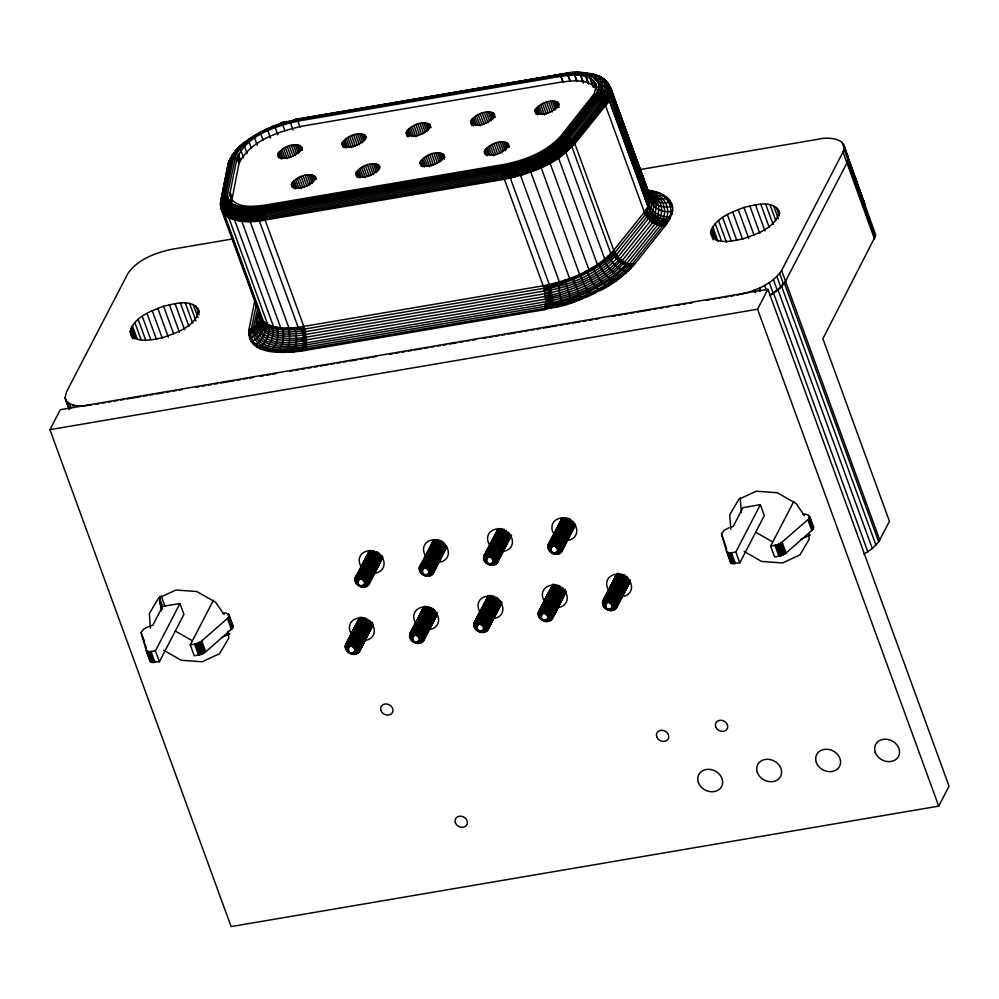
<?xml version="1.0" encoding="UTF-8"?>
<svg xmlns="http://www.w3.org/2000/svg" width="999" height="999" viewBox="0 0 999 999"><rect width="100%" height="100%" fill="white"/><g stroke="black" fill="none" stroke-linecap="round" stroke-linejoin="round"><path stroke-width="1.5" d="M295.192 120.317L286.476 122.153L279.87 124.75C278.958 122.153 286.451 120.679 287.687 122.228M561.563 75.087L566.396 74.026L581.568 73.639L587.774 74.688L592.782 76.523L597.752 82.305C610.451 78.397 614.497 94.43 607.392 102.847C605.931 97.914 600.337 94.705 595.292 95.28L594.73 97.627C612.225 74.937 576.423 70.28 561.563 75.087L298.526 119.868L562.325 74.101C580.394 68.082 626.023 76.111 604.108 102.984L573.501 141.146C559.115 161.838 532.13 167.058 510.976 177.959L509.115 169.867L509.365 164.448L503.533 166.284C525.998 161.938 548.513 152.697 564.447 135.802L595.042 97.627L597.889 92.857L596.49 97.84L565.884 136.014C550.636 154.982 525.549 162.25 502.997 168.806L263.711 209.553C250.15 211.763 225.337 214.36 222.852 195.804C222.465 215.622 250.287 212.587 263.624 210.926L502.909 170.192C527.097 165.047 551.585 155.482 568.756 137.05L599.363 98.889C605.244 92.195 607.342 79.97 597.414 75.787C585.701 77.16 574.013 70.13 561.788 74.7L298.526 119.868C273.926 125.212 245.117 135.539 233.129 159.253L225.287 196.466C229.246 212.824 251.348 208.716 263.886 208.304L509.003 166.771M591.533 76.623L596.465 79.096L596.44 80.245L598.701 82.343L598.626 90.397C603.483 89.76 608.716 92.532 610.464 97.19L648.963 204.57C652.035 212.712 661.101 217.682 669.617 216.683L671.852 214.123C676.86 198.988 658.728 190.247 646.178 190.285M256.543 346.653L260.377 346.715C267.145 341.845 270.654 332.38 267.695 324.425L228.871 217.907C222.665 214.373 219.53 207.705 220.829 200.762C217.607 223.601 249.937 223.576 265.122 220.017L504.408 179.283C529.72 173.614 558.841 164.46 574.45 142.757C558.041 161.189 534.153 171.141 510.601 176.898L510.327 178.122L550.037 286.488L552.372 296.79L552.435 307.068L544.268 309.74L304.97 350.474C287.525 352.809 247.252 357.617 248.901 329.97L255.17 298.813M228.871 217.907L229.121 211.101L233.316 205.294L250.936 208.304L264.535 206.331L503.821 165.597C525.549 161.451 548.239 152.735 563.036 135.802L596.74 92.957C601.573 92.195 606.705 94.868 608.853 99.263L648.851 208.391L645.404 214.523L614.797 252.685C600.174 267.345 581.356 277.36 561.6 283.429L559.39 282.005L520.566 175.487L518.319 174.95L515.834 162.787L503.459 166.483L264.173 207.218C251.623 208.691 226.898 211.551 226.273 193.369L227.735 192.882L236.488 152.26C242.495 143.856 252.46 136.388 261.014 132.892M250.637 138.699L242.245 145.517L240.172 148.789L239.023 148.926C236.338 156.206 227.31 157.78 227.834 167.083C227.148 170.554 228.234 158.903 232.517 159.016L235.489 152.597L241.371 145.692L249.95 138.724L251.498 138.836L256.393 135.602C261.875 129.645 275.374 126.161 287.4 121.866M265.821 130.357L266.084 129.296L279.757 124.263M220.529 203.858L228.209 163.873L220.916 199.788L221.166 208.279L224.575 214.935L228.808 216.958L229.171 218.019L243.281 220.304L264.76 218.918L262.824 220.354L261.426 212.175L262.637 206.581L256.456 208.017L254.97 214.123L255.707 220.105L259.353 220.854L264.66 218.594L503.946 177.859L510.601 176.898L504.045 178.184L510.327 178.122M518.319 174.95L514.81 176.973L514.41 175.999L503.558 176.348L264.26 217.083C250.137 217.595 229.633 221.89 221.141 207.155L220.667 202.76L222.59 198.714L229.558 161.85L232.992 154.258L236.488 152.26M597.414 75.787C610.951 78.933 615.596 96.266 605.519 105.632L573.763 145.105L570.516 140.247L567.532 138.162L563.174 136.9L563.036 135.802L570.117 137.85L574.912 143.806L613.736 250.312L613.249 253.671C616.87 260.889 624.525 266.433 632.779 266.271L632.617 264.323C616.97 283.241 593.606 292.719 571.878 302.66L564.797 280.195L561.6 283.429L544.055 288.286L304.757 329.021C292.67 329.42 279.757 331.768 268.319 326.348C265.035 326.848 259.49 316.458 260.776 317.732C263.386 326.573 256.98 334.765 249.438 338.574C263.861 353.421 286.463 352.572 305.469 349.275L301.561 350.961L303.546 343.306L303.234 335.04L301.885 328.858L298.189 327.372C285.664 328.221 268.569 329.895 260.776 317.732L221.94 211.214L220.554 204.97L220.804 201.199M260.826 316.733C261.925 325.424 254.533 330.756 248.626 335.227L251.224 337.187L253.147 340.896L251.261 341.82L256.219 344.093C263.361 339.635 268.306 329.121 263.411 321.453L224.575 214.935M268.319 326.348L271.99 325.986L272.415 327.972L276.835 327.11C279.158 335.027 277.56 344.33 271.491 350.174L265.147 350.262L265.472 348.738C271.391 343.818 274.151 335.464 272.415 327.972L273.501 326.548L234.678 220.03L232.942 218.556L233.092 212.637L236.913 205.744C231.393 204.133 226.311 199.026 227.735 192.882M671.69 203.559L669.293 202.048C662.374 204.308 654.045 202.01 650.049 195.717C659.577 200.637 655.307 211.039 654.058 218.931L651.872 221.903L655.881 220.067L657.679 217.008L657.592 225.05L626.997 263.212C605.931 286.101 575.574 297.927 545.716 304.121L306.418 344.855C292.645 346.516 277.872 348.151 264.822 342.282C251.523 336.813 256.194 320.442 259.203 310.065M355.344 650.574C348.414 635.901 344.53 660.801 355.344 650.574L359.952 649.65L373.251 624.213M364.985 583.366C358.067 568.693 354.17 593.593 364.985 583.366L369.605 582.429L382.267 558.004M419.642 639.622C412.724 624.949 408.828 649.862 419.642 639.622L424.263 638.698L436.85 614.597M419.268 640.634L423.501 640.709C427.797 633.116 414.323 625.811 410.177 633.403C406.88 640.771 419.031 647.327 423.501 640.709L437.212 614.285M429.295 572.415C422.365 557.742 418.481 582.642 429.295 572.415L433.903 571.49C435.177 563.786 422.053 559.278 419.443 567.195C417.719 574.375 428.908 579.682 433.154 573.501L446.528 547.702M483.953 628.683C477.023 614.01 473.139 638.91 483.953 628.683L488.561 627.747L501.86 602.31M483.578 629.682L487.812 629.757C492.107 622.165 478.621 614.86 474.475 622.452C471.191 629.82 483.329 636.375 487.812 629.757L501.51 603.334M493.593 561.475C486.675 546.803 482.779 571.703 493.593 561.475L498.214 560.539C499.488 552.834 486.363 548.326 483.741 556.256C482.017 563.424 493.219 568.731 497.465 562.549L511.538 535.402M548.264 617.732C541.333 603.059 537.45 627.959 548.264 617.732L552.872 616.795L566.171 591.371M547.877 618.731L552.122 618.806C556.406 611.213 542.932 603.908 538.786 611.5C535.489 618.881 547.639 625.436 552.122 618.806L565.821 592.395M557.904 550.524C550.986 535.851 547.09 560.751 557.904 550.524L562.524 549.587C563.786 541.883 550.661 537.375 548.051 545.304C546.328 552.472 557.517 557.792 561.763 551.598L575.611 524.85M612.562 606.78C605.644 592.107 601.748 617.007 612.562 606.78L617.182 605.856L629.77 581.755M612.187 607.792L616.42 607.867C620.716 600.274 607.242 592.969 603.084 600.561C599.8 607.929 611.95 614.485 616.42 607.867L630.132 581.443M304.97 350.474L306.568 342.445L304.757 329.021L265.122 220.017L263.636 212.412L264.535 206.331L262.25 207.317M649.125 190.634L648.151 191.308C668.319 190.896 679.482 213.062 662.662 226.161L632.055 264.323L627.921 271.291C619.817 270.729 612.936 264.673 609.427 257.605L610.851 253.596L572.015 147.09L574.3 142.445L608.853 99.263L648.026 206.593L650.087 210.539L654.233 214.885L650.511 220.866L619.904 259.028C600.312 279.583 572.877 290.309 545.629 296.403L306.343 337.138C290.547 339.885 254.658 340.896 261.089 315.821M544.268 309.74L545.866 301.698L544.055 288.286L504.408 179.283L502.922 171.666L503.821 165.597M672.602 210.302L671.066 211.351L671.852 214.123L667.245 223.301L634.502 264.323C622.614 277.66 607.167 288.936 590.159 294.368L584.765 285.876L579.557 274.438L540.821 166.621L535.164 156.306L535.701 155.432M351.111 646.328L351.498 641.133L363.087 618.081M360.764 579.108L361.139 573.926L373.102 550.849M415.422 635.376L415.809 630.194L427.397 607.13M425.062 568.169L425.449 562.986L437.412 539.897M479.72 624.425L480.107 619.243L491.695 596.178M489.373 557.217L489.76 552.035L501.723 528.958M544.03 613.473L544.418 608.291L556.006 585.239M553.683 546.266L554.058 541.083L566.021 518.006M608.341 602.534L608.728 597.352L620.317 574.288M649.05 194.705C658.341 201.448 651.535 211.95 650.212 220.567L652.347 217.632L652.497 213.324L617.919 257.093C599.712 277.984 571.965 288.723 545.267 293.656L305.981 334.39L303.471 337.175L306.468 338.811C291.446 341.608 252.597 343.731 260.826 317.882C263.062 337.999 291.121 334.503 305.607 332.505L303.234 335.04C288.948 336.738 262.937 339.21 260.289 319.905L260.027 323.002M69.206 409.59L65.047 397.727L66.346 392.232L127.71 273.838C137.562 259.216 155.669 252.735 172.228 249.213L232.18 239.011M737.087 295.092C753.646 291.571 771.752 285.09 781.605 270.467L842.981 152.06C848.988 137.662 826.797 136.801 817.844 139.298L639.535 169.655M769.692 295.529L778.009 289.872L785.451 281.356L846.94 162.937L848.226 157.442L843.581 144.231M259.29 324.825L259.553 321.653C253.709 345.916 292.607 344.48 306.543 339.847L545.841 299.113C573.813 295.929 601.66 283.067 621.628 262.962L624.5 262.125L655.107 223.963C665.309 215.734 663.711 197.34 649.3 194.905M260.926 316.683L260.727 319.193L260.552 317.033M597.727 90.547L597.552 92.857L596.066 94.181M844.267 146.578L875.798 235.414L822.876 338.748L889.447 521.341L878.695 541.82L872.314 548.563L863.985 554.208M227.797 168.494L228.621 162.874L221.878 197.14C220.205 217.545 250.349 216.034 263.636 212.412L502.922 171.666C527.572 167.795 554.12 157.53 570.117 137.85L604.745 94.73L603.121 101.761L572.527 139.935C554.62 159.478 528.696 169.53 503.246 174.788L263.961 215.522C250 216.845 229.67 220.417 221.266 206.031L223.951 200.911L228.172 198.252L226.361 195.929L226.611 193.257L227.622 195.479L222.59 198.714M220.667 202.76L221.878 197.14L226.273 193.369M255.744 329.645L254.458 327.447C253.209 353.334 289.735 347.739 306.106 347.028L545.392 306.293C576.947 301.935 608.915 287.924 630.694 264.123L627.247 265.559L611.176 279.445L588.511 292.195L570.978 299.151L545.491 305.619L552.809 302.56M571.378 141.121L571.553 138.998C554.033 158.329 528.296 168.756 503.034 173.214L263.748 213.948C249.9 216.483 222.677 219.28 220.916 199.788M223.389 197.877L230.582 160.814C232.043 156.443 234.028 150.25 239.023 148.926M306.418 344.855L303.034 346.903L305.881 347.902C289.186 350.212 251.373 354.657 252.722 328.471L250.537 333.017L250.861 329.32L248.639 331.593L250.537 333.017L251.224 337.187M232.992 154.258L231.493 156.768L231.194 159.79M231.706 200.986L230.632 198.052C238.112 208.916 253.833 206.393 265.185 205.095L504.47 164.348C525.199 160.227 546.416 151.973 560.864 135.976L594.218 93.756L596.166 86.314L595.329 83.117L596.915 87.5C592.956 72.215 572.902 74.725 560.914 76.336L297.889 121.116C275.1 126.386 247.215 135.102 236.988 158.154L230.132 192.283L229.907 194.543L231.905 201.536M596.828 89.91C589.622 77.959 572.365 80.857 560.576 82.168L302.185 126.161C278.808 131.606 250.125 140.384 238.973 163.586L231.88 199.987L229.907 194.543L231.918 201.348M626.123 273.027L626.298 271.154L622.127 276.336C613.598 274.775 607.23 267.407 604.058 259.703L599.612 265.459C602.859 272.228 607.991 279.008 615.434 281.318L620.629 276.061L620.916 277.335M260.502 321.116L260.826 317.882M220.941 201.673L221.278 198.426L221.353 200.637M502.922 171.666C526.723 165.722 551.436 157.168 568.581 138.761L568.756 137.05M593.643 97.627L600.724 99.688L605.519 105.632L644.343 212.15C647.527 220.417 656.131 226.623 665.109 226.161L665.771 219.243L663.811 222.602L659.352 225.562L659.59 217.907L654.233 214.885M286.9 121.553L286.401 122.69L298.788 119.443L561.813 74.663L562.937 73.801L576.848 72.777M602.609 93.619L600.724 99.688M221.328 209.39L220.929 202.61L220.904 207.755C229.096 223.401 250.374 218.369 264.66 218.594M503.171 167.57C525.337 162.138 548.301 154.121 564.26 137.025L564.447 135.802M372.752 625.536L359.203 651.66C354.72 658.279 342.57 651.723 345.866 644.355L359.415 618.231M630.656 268.694L631.043 266.258M604.432 79.695C611.001 86.314 605.406 95.18 603.808 102.61L608.029 97.827M272.877 127.298L272.877 126.361M573.488 73.839L575.312 72.777C593.031 71.191 607.342 80.095 597.939 98.264L567.332 136.426C551.073 154.845 526.635 164.273 502.997 168.806M503.558 176.348C528.471 170.354 554.22 161.214 572.14 142.058L572.527 139.935M596.74 92.957L599.425 86.139C604.17 85.09 609.677 87.512 611.4 92.208L650.124 200.324C653.171 208.529 662.687 212.974 671.066 211.351M237.2 149.55L232.667 156.406L231.418 160.202L230.632 160.29M221.94 211.214L222.927 212.35M361.376 579.158L362.387 574.013L374.35 550.936M351.735 646.365L352.747 641.221L364.323 618.106M425.686 568.206L426.698 563.061L438.661 539.984M416.046 635.414L417.045 630.282L428.633 607.155M489.997 557.255L490.996 552.122L502.959 529.033M480.344 624.475L481.356 619.33L492.944 596.203M554.295 546.316L555.307 541.171L567.27 518.094M544.655 613.523L545.666 608.379L557.242 585.264M608.953 602.572L609.964 597.427L621.553 574.313M221.828 198.164L223.314 190.747M224.812 183.329L226.298 175.911M261.576 209.99L263.836 208.691C251.248 210.814 223.277 213.174 224.925 194.056L231.78 159.94L234.59 158.766L233.591 158.554M256.231 305.382L250.537 333.017M257.992 307.143L252.41 332.093L254.458 327.447M260.09 312.712C254.795 323.826 256.268 339.76 270.579 342.307C282.292 345.604 294.68 344.717 306.556 342.807L303.346 345.167M260.339 316.583L258.329 326.561L258.591 323.314L257.143 328.172L255.919 326.386L260.19 320.267M648.526 218.931L649.4 214.61L651.111 211.776L645.404 214.523M659.352 225.562C667.994 215.21 666.433 196.603 650.449 194.393L655.406 192.844L655.606 191.895M130.195 331.468C133.991 316.958 151.011 311.076 163.586 306.256C174.251 303.833 192.295 298.102 198.664 310.352C195.954 326.698 176.149 332.917 162.437 337.699C152.66 339.685 133.729 344.618 130.195 331.468L132.83 338.711M277.61 154.845C280.944 147.128 295.267 141.246 301.673 147.415C299.238 155.482 283.117 162.013 277.61 154.845L278.671 157.767M291.408 184.765C294.742 177.048 309.078 171.166 315.484 177.335C313.037 185.402 296.915 191.933 291.408 184.765L292.482 187.687M341.908 143.893C345.242 136.176 359.578 130.295 365.984 136.463C363.549 144.53 347.415 151.061 341.908 143.893L342.982 146.816M355.719 173.814C359.053 166.096 373.389 160.215 379.782 166.396C377.347 174.45 361.226 180.981 355.719 173.814L356.78 176.736M406.218 132.942C409.553 125.225 423.888 119.343 430.282 125.524C427.847 133.579 411.725 140.122 406.218 132.942L407.28 135.864M420.03 162.862C423.364 155.145 437.687 149.263 444.093 155.444C441.658 163.499 425.537 170.042 420.03 162.862L421.091 165.784M470.529 121.99C473.863 114.286 488.186 108.404 494.592 114.573C492.157 122.64 476.036 129.171 470.529 121.99L471.59 124.912M484.328 151.91C487.662 144.206 501.998 138.324 508.404 144.493C505.956 152.56 489.835 159.091 484.328 151.91L485.402 154.833M534.827 111.051C538.161 103.334 552.497 97.452 558.903 103.621C556.455 111.688 540.334 118.219 534.827 111.051L535.901 113.973M710.576 232.655C714.372 218.144 731.393 212.275 743.968 207.442C754.632 205.02 772.677 199.3 779.045 211.538C776.335 227.897 756.53 234.103 742.819 238.898C733.041 240.884 714.11 245.816 710.576 232.655L713.224 239.897M263.636 212.412C250.312 213.511 220.155 216.771 222.702 195.966M621.628 262.962L622.115 260.727L652.722 222.565L655.881 220.067C660.776 210.951 660.152 197.989 648.363 194.755C653.596 199.45 661.176 200.674 667.569 197.802M234.153 153.921C236.626 147.003 244.231 142.645 249.95 138.724M149.95 626.186L152.884 625.149L162.6 606.418L179.982 603.496L183.941 614.36L159.403 661.725L150.787 662.125L146.179 650.461L141.084 632.554L143.756 629.095L148.489 626.698M232.43 625.037L233.204 626.56L232.155 628.596L205.707 651.86L200.824 654.482L194.218 655.794L190.26 644.917L196.865 643.618L200.974 641.608L227.46 618.443C232.055 615.284 226.086 611.875 222.527 613.286M730.331 527.372L733.266 526.336L742.956 507.642L760.364 504.682L764.335 515.546L739.784 562.912L731.181 563.311L726.56 551.648L721.465 533.753L724.15 530.294L728.87 527.884M809.302 515.784L813.536 527.172L812.537 529.795L785.326 553.671L781.206 555.681L774.6 556.98L770.641 546.116L777.247 544.805L781.355 542.794L807.841 519.642C812.437 516.483 806.468 513.061 802.909 514.485M364.61 584.365L368.843 584.44C373.139 576.848 359.665 569.542 355.507 577.135C352.222 584.502 364.36 591.071 368.843 584.44L382.917 557.292M354.957 651.585L359.203 651.66C363.486 644.068 350.012 636.763 345.866 644.355L348.289 647.926M428.921 573.426L433.154 573.501L433.903 571.49M493.219 562.474L497.465 562.549L498.214 560.539M557.529 551.523L561.763 551.598L562.524 549.587M570.966 302.997L571.653 301.71L563.361 305.344L562.037 304.67L555.444 307.442L552.435 307.068L544.755 308.541C560.227 307.804 576.723 302.247 590.159 294.368L581.543 299.101L581.081 298.251L552.435 307.068L305.619 348.926L292.944 351.973C297.302 345.479 297.003 336.938 295.142 329.645L298.189 327.372L543.231 285.801C569.155 280.632 595.679 270.317 613.736 250.312L644.343 212.15L648.026 206.593L650.124 200.324L650.037 196.416L610.551 87.75C606.343 80.132 596.965 71.841 587.774 74.688M222.752 211.226L223.988 205.594L228.259 201.336L228.684 199.788L226.885 198.789M256.456 208.017L256.656 207.355L245.779 208.179L243.032 214.323L243.281 220.304L243.719 221.316L249.288 220.454L250.15 221.528L288.973 328.047C289.698 336.126 290.884 345.779 284.752 352.385L293.731 350.824L290.047 352.235M362 579.295L363.636 574.288L374.887 552.559M352.36 646.503L353.983 641.495L365.572 618.319M426.311 568.344L427.934 563.336L439.897 540.259M416.658 635.551L418.294 630.544L429.882 607.367M490.609 557.392L492.245 552.385L504.208 529.308M480.969 624.6L482.592 619.605L494.18 596.428M554.92 546.453L556.555 541.446L568.518 518.369M545.279 613.661L546.903 608.653L558.491 585.476M609.577 602.709L611.213 597.702L622.802 574.525M608.279 84.366C610.389 90.834 606.905 97.303 604.108 102.984M596.465 79.096L602.984 79.008C609.365 85.302 604.308 93.769 601.985 100.662L570.516 140.247M227.934 164.922L229.832 159.453M228.147 164.311L230.369 158.566M227.809 165.996L229.071 162.462M237.999 149.138L239.847 146.416L243.007 145.629M302.884 332.929L305.444 331.668L544.73 290.921C570.941 287.262 599.562 276.086 616.196 254.957L646.803 216.795L651.972 212.849M590.546 73.789C604.133 75.424 604.395 89.323 599.15 98.789L601.061 96.166L601.423 93.244L597.939 98.264M562.35 74.088L293.731 119.843L299.937 118.569L298.863 119.356L301.286 118.893L294.056 119.743L292.969 120.979L298.788 119.443M605.519 105.632L607.13 101.786M846.827 162.949L848.151 158.229L847.639 155.557M659.59 217.907L665.496 219.243L669.829 219.043L661.301 225.961C674.5 213.611 665.883 192.133 647.377 192.695M362.6 579.52L376.798 551.66M604.907 104.283L606.555 100.787M352.959 646.728L366.795 618.718M426.91 568.568L441.108 540.709M417.257 635.776L431.093 607.767M491.221 557.617L504.707 531.118M481.568 624.837L494.717 598.189M555.519 546.678L569.717 518.818M545.879 613.886L559.715 585.876M610.177 602.934L624.013 574.924M353.521 647.04L367.944 619.293M354.033 647.427L357.342 643.344L368.319 621.39M354.483 647.876L358.241 644.23L369.942 620.879M417.832 636.088L432.255 608.341M418.344 636.475L421.653 632.392L433.316 609.065M418.793 636.925L422.54 633.291L434.253 609.927M482.13 625.137L496.565 597.39M482.654 625.524L485.964 621.44L496.94 599.487M483.091 625.973L486.85 622.34L498.551 598.975M546.441 614.198L560.864 586.45M546.952 614.572L550.262 610.489L561.238 588.548M547.402 615.022L551.161 611.388L562.862 588.036M610.751 603.246L625.174 575.499M611.263 603.633L614.572 599.55L625.549 577.597M611.713 604.083L615.459 600.449L627.172 577.085M354.845 648.376L358.966 645.229L370.729 621.84M419.155 637.424L423.276 634.29L435.027 610.901M483.466 626.473L487.587 623.339L499.338 599.949M547.764 615.521L551.885 612.387L563.648 588.998M612.075 604.582L616.196 601.448L627.946 578.059M355.12 648.9L359.515 646.303L371.328 622.901M419.43 637.961L423.826 635.364L435.639 611.95M483.741 627.01L488.136 624.412L499.95 600.998M548.039 616.058L552.435 613.461L564.248 590.059M612.35 605.119L616.745 602.509L628.558 579.108M349.937 646.528L349.138 641.545L361.463 617.245M355.294 649.462L359.877 647.414L372.44 622.627M414.235 635.576L413.449 630.594L425.774 606.293M419.605 638.511L424.175 636.475L436.051 613.049M478.546 624.625L477.759 619.642L490.084 595.342M483.916 627.572L488.486 625.524L500.362 602.11M542.857 613.673L542.057 608.691L554.383 584.403M548.214 616.62L552.797 614.572L564.66 591.158M607.155 602.734L606.368 597.752L618.693 573.451M612.524 605.669L617.095 603.633L628.97 580.207M610.951 608.853L613.948 609.989L615.309 607.292M371.953 625.124L360.015 648.538L355.369 650.024M416.683 622.827L418.082 620.067M436.963 612.799L424.325 637.599L419.68 639.073M486.6 600.861L488.012 598.101M483.991 628.134L488.636 626.648L501.273 601.848M549.512 592.669L550.911 589.909M548.289 617.182L552.934 615.696L564.872 592.282M612.599 606.231L617.245 604.757L629.882 579.957M238.299 148.314L243.981 142.77L246.129 142.095M349.413 646.765L348.102 642.007L360.464 617.769M354.208 652.359L357.704 653.221L359.765 649.175M413.723 635.814L412.412 631.068L424.775 606.818M418.519 641.42L422.003 642.27L427.497 631.493M478.022 624.862L476.71 620.117L489.073 595.879M482.829 630.469L486.313 631.331L493.868 616.508M542.332 613.91L541.021 609.165L553.384 584.927M547.127 619.517L550.624 620.379L557.479 606.905M560.914 600.174L562.287 597.477M606.643 602.971L605.332 598.226L617.694 573.975M611.438 608.566L614.922 609.427L616.296 606.73M623.851 591.92L628.658 582.492M348.014 648.975L345.317 646.44L359.603 618.456M354.633 652.01L358.529 652.509L372.652 624.862M412.325 638.024L409.615 635.489L411.039 632.729M413.261 636.126L411.501 631.705L423.913 607.504M424.263 638.698L436.963 613.91M418.931 641.058L422.839 641.558L436.625 614.672M476.635 627.072L473.926 624.537L488.211 596.565M488.561 627.747L501.273 602.959M483.241 630.107L487.15 630.606L500.936 603.733M540.934 616.133L538.236 613.586L553.209 584.265M552.872 616.795L565.571 592.007M547.552 619.168L551.448 619.667L564.547 594.118M605.244 605.182L602.534 602.647L617.519 573.326M617.182 605.856L629.882 581.068M611.85 608.216L615.759 608.716L629.545 581.83M348.102 648.426L345.492 645.354L358.966 619.218M355.207 651.098L359.677 650.686L373.164 624.55M412.412 637.487L409.79 634.415L423.988 606.893M436.75 614.972L423.988 639.747L419.505 640.147M476.723 626.535L474.1 623.463L488.286 595.941M501.773 602.647L488.286 628.796L483.816 629.208M541.021 615.584L538.411 612.512L552.597 584.989L539.36 610.589L541.495 614.622M566.083 591.708L552.597 617.844L548.126 618.256M605.332 604.645L602.709 601.56L616.907 574.05L603.658 599.65L605.806 603.683M629.67 582.13L616.907 606.905L612.424 607.305M348.576 647.477L346.441 643.443L359.603 617.944M361.675 618.306L349.712 641.395L362.025 618.219M359.203 651.66L372.365 626.161M412.887 636.525L410.739 632.492L423.901 606.992M425.974 607.355L414.023 630.444L426.336 607.28M423.501 640.709L436.663 615.209M477.197 625.574L475.049 621.54L488.211 596.053M490.284 596.403L478.321 619.492L490.634 596.328M487.812 629.757L500.974 604.27M554.595 585.451L542.632 608.553L554.944 585.377M552.122 618.806L565.272 593.319M618.893 574.512L606.942 597.602L619.255 574.437M616.42 607.867L629.582 582.367M49.95 429.67L60.29 409.727L767.894 289.26L949.05 786.188L938.71 806.131L231.106 926.597L49.95 429.67L757.554 309.203L767.894 289.26M159.403 661.725L155.432 650.849L179.982 603.496M190.26 644.917L213.399 600.274M369.455 550.437L355.132 578.146L357.754 581.218M369.505 551.011L356.843 575.436L358.604 579.87M369.031 552.072L354.957 579.22L357.667 581.755M370.417 550.362L357.754 574.8L359.066 579.545M370.754 551.248L358.791 574.325L359.578 579.308M371.89 550.961L359.927 574.038L360.152 579.17M377.934 552.285L363.174 579.832M378.958 553.046L366.995 576.123L363.686 580.207M379.845 553.946L367.882 577.022L364.123 580.656M380.582 554.944L368.619 578.021L364.498 581.156M381.131 556.018L369.168 579.095L364.772 581.693M382.192 555.769L369.518 580.207L364.947 582.255M382.33 556.893L369.667 581.331L365.022 582.817M368.756 583.291L367.345 586.013L363.861 585.152M375.087 571.078L382.118 557.504M382.255 558.141L368.181 585.302L364.273 584.802M345.866 644.355L359.79 617.544M350.512 646.378L350.287 641.246L362.25 618.169M359.677 650.686L372.902 625.237M433.766 539.485L419.443 567.195L422.065 570.279M433.816 540.059L419.268 568.281L421.978 570.816M434.727 539.423L422.053 563.861L423.364 568.606M435.064 540.309L423.101 563.386L423.888 568.369M436.201 540.009L424.238 563.086L424.463 568.219M442.232 541.333L427.472 568.881M443.269 542.107L431.306 565.184L427.984 569.268M444.155 542.994L432.192 566.083L428.434 569.717M444.892 543.993L432.929 567.082L428.796 570.217M445.442 545.067L433.479 568.144L429.071 570.754M445.791 546.178L433.828 569.268L429.258 571.303M446.64 545.953L433.978 570.392L429.32 571.865M436.575 565.559L431.655 575.062L428.159 574.2M440.097 558.778L443.618 551.985M446.578 547.052L432.492 574.35L428.583 573.851M412.599 636.975L410.177 633.403L423.726 607.292M410.177 633.403L424.088 606.605M414.81 635.426L414.597 630.294L426.561 607.217M498.064 528.533L483.741 556.256L486.363 559.328M498.351 528.821L483.578 557.33L486.276 559.865M499.025 528.471L486.363 552.909L487.674 557.654M499.363 529.358L487.4 552.435L488.199 557.417M500.511 529.058L488.548 552.135L488.761 557.267M506.543 530.382L491.783 557.929M506.868 532.517L495.604 554.233L492.295 558.316M508.466 532.055L496.503 555.132L492.744 558.766M509.19 533.054L497.227 556.131L493.106 559.265M509.74 534.115L497.777 557.205L493.381 559.802M510.102 535.239L498.139 558.316L493.556 560.352M510.951 535.002L498.276 559.44L493.631 560.914M504.408 547.827L495.954 564.11L492.47 563.261M510.876 536.101L496.79 563.399L492.894 562.899M488.024 596.341L474.475 622.452L476.91 626.036M479.12 624.475L478.896 619.355L490.859 596.266M562.375 517.594L548.426 544.293L550.861 547.877M562.125 518.156L548.051 545.304L550.674 548.376M562.425 518.156L547.877 546.378L550.586 548.913M563.336 517.519L550.661 541.957L551.985 546.703M563.673 518.406L551.71 541.483L552.497 546.465M564.81 518.119L552.847 541.196L553.071 546.328M570.854 519.43L556.093 546.99M571.178 521.565L559.915 543.281L556.605 547.365M572.764 521.103L560.801 544.18L557.042 547.814M573.501 522.102L561.538 545.179L557.417 548.314M574.05 523.176L562.087 546.253L557.692 548.851M574.4 524.288L562.437 547.365L557.867 549.413M575.249 524.05L560.264 553.171L556.78 552.31M575.187 525.149L561.101 552.447L557.192 551.947M552.709 584.702L538.786 611.5L541.208 615.084M543.419 613.536L543.206 608.403L555.169 585.327M617.007 573.763L603.084 600.561L605.519 604.133M607.729 602.584L607.517 597.452L619.48 574.375M739.784 562.912L735.813 552.047L760.364 504.682M770.641 546.116L793.793 501.461M346.441 643.443L360.052 617.37M358.529 652.509L372.14 626.435M410.739 632.492L424.35 606.418M422.839 641.558L436.451 615.484M475.049 621.54L488.661 595.466M487.15 630.606L500.761 604.532M539.36 610.589L552.971 584.527M551.448 619.667L565.059 593.593M603.658 599.65L617.27 573.576M615.759 608.716L630.082 581.268M345.492 645.354L359.478 618.581M409.79 634.415L423.788 607.642M474.1 623.463L488.099 596.69M538.411 612.512L553.096 584.403M602.709 601.56L616.708 574.8M360.139 617.994L347.19 642.657L348.963 647.077M345.317 646.44L355.157 627.709M357.704 653.221L372.677 624.462M411.501 631.705L424.45 607.055M409.615 635.489L413.136 628.796M414.548 626.123L424.388 607.392M422.003 642.27L436.988 613.511M488.748 596.103L475.799 620.754L477.572 625.187M473.926 624.537L487.999 597.789M488.636 626.648L501.298 602.572M486.313 631.331L500.699 603.933M553.059 585.152L540.109 609.815L541.883 614.235M538.236 613.586L545.966 598.876M547.377 596.203L553.009 585.501M552.934 615.696L565.596 591.62M550.624 620.379L553.496 614.897M554.932 612.162L563.561 595.729M617.37 574.2L604.42 598.863L606.181 603.284M602.534 602.647L608.866 590.609M612.387 583.916L615.908 577.222M617.245 604.757L629.907 580.669M614.922 609.427L616.358 606.693M619.954 599.837L629.308 582.03M348.102 642.007L361.089 617.407M412.412 631.068L425.399 606.468M476.71 620.117L489.71 595.516M541.021 609.165L554.008 584.565M605.332 598.226L618.319 573.613M613.948 609.989L615.384 607.255M349.138 641.545L361.451 618.356M359.877 647.414L371.903 624.687M413.449 630.594L425.749 607.404M424.175 636.475L436.913 612.399M477.759 619.642L490.059 596.465M488.486 625.524L501.211 601.448M542.057 608.691L554.37 585.514M552.797 614.572L564.81 591.833M606.368 597.752L618.668 574.562M617.095 603.633L629.832 579.557M350.287 641.246L362.612 618.119M359.515 646.303L372.315 622.227M414.597 630.294L426.923 607.167M423.826 635.364L435.914 612.612M478.896 619.355L491.221 596.228M488.136 624.412L500.224 601.673M543.206 608.403L555.531 585.277M552.435 613.461L565.234 589.385M607.517 597.452L619.842 574.325M616.745 602.509L628.833 579.77M351.498 641.133L363.836 618.069M358.966 645.229L371.116 622.477M415.809 630.194L428.146 607.117M423.276 634.29L435.427 611.525M480.107 619.243L492.445 596.178M487.587 623.339L499.725 600.586M544.418 608.291L556.755 585.227M551.885 612.387L564.035 589.635M608.728 597.352L621.066 574.275M616.196 601.448L628.346 578.683M352.747 641.221L365.085 618.219M353.983 641.495L366.321 618.543M357.342 643.344L369.593 620.529M358.241 644.23L370.442 621.453M417.045 630.282L429.395 607.267M418.294 630.544L430.619 607.592M421.653 632.392L433.903 609.577M422.54 633.291L434.74 610.501M481.356 619.33L493.693 596.316M482.592 619.605L494.93 596.64M485.964 621.44L498.201 598.626M486.85 622.34L499.05 599.562M545.666 608.379L558.004 585.364M546.903 608.653L559.24 585.701M550.262 610.489L562.512 587.674M551.161 611.388L563.361 588.611M609.964 597.427L622.315 574.425M611.213 597.702L623.538 574.75M614.572 599.55L626.823 576.735M615.459 600.449L627.659 577.659M355.194 641.945L366.783 620.391M356.318 642.569L367.882 621.053M419.493 631.006L431.081 609.44M420.629 631.618L432.917 608.766M483.803 620.054L495.392 598.501M484.94 620.679L497.215 597.814M548.114 609.103L559.702 587.549M549.238 609.727L560.801 588.211M612.412 598.151L624.725 575.249M613.548 598.776L625.836 575.923M605.656 95.342L601.985 100.662M303.546 343.306L545.866 301.698C574.75 296.591 605.119 284.902 624.5 262.125L629.532 263.948L634.502 264.323M229.445 160.414L232.367 155.007M229.183 161.426L231.256 157.73M554.058 159.603L558.566 158.079L559.915 155.819L555.819 149.887L550.686 146.753L546.565 150.275L551.023 154.395L554.058 159.603L550.074 163.224L547.652 163.237L541.208 167.682L540.821 166.621M551.598 147.015L558.803 140.347L559.952 140.272L562.025 136.9L563.174 136.9M254.845 136.501L255.707 135.402L253.521 136.438L266.571 129.258L273.202 126.698M559.39 282.005L557.767 284.553L550.636 288.474L544.418 289.71L551.173 290.534L545.267 293.656M769.692 295.579L780.868 287.4L785.564 281.331M359.203 586.088L359.79 585.189M349.563 653.296L350.137 652.397M423.514 575.137L424.1 574.238M413.873 642.345L414.448 641.458M487.824 564.185L488.399 563.299M478.171 631.405L478.758 630.506M552.122 553.246L552.709 552.347M542.482 620.454L543.056 619.555M606.78 609.502L607.367 608.603M250.936 208.304L248.801 214.46L249.288 220.454M657.592 225.05L662.512 218.806M599.225 92.845L595.042 97.627M603.121 101.761L606.942 96.503M228.746 163.024L233.129 159.253M248.776 139.161L247.939 140.072L255.12 135.352M657.792 221.004L655.881 220.067L653.646 223.102L657.792 221.004L667.245 223.301M231.868 155.856L236.413 150.037M609.427 257.605L608.491 255.756L604.87 261.551L604.782 259.166L565.946 152.647L569.617 147.977L572.015 147.09M608.329 285.939C601.048 283.579 596.965 275.736 593.718 269.255L597.39 264.598L558.566 158.079M283.142 352.435L285.751 351.211L277.073 352.185C283.067 346.628 284.603 337.5 282.729 329.795L280.669 327.759L241.833 221.254L237.799 219.68L234.678 220.03M623.451 264.023L624.887 262.3L625.337 264.885M545.716 304.121L552.747 300.736L545.841 300.112L552.597 298.801L545.754 298.064C573.513 292.595 601.985 281.556 621.266 260.077L618.244 260.339L617.919 257.093L613.736 250.312M565.359 137.288L566.333 136.139L566.458 137.662M615.396 257.18L616.733 255.619L616.745 258.816M250.986 341.496C259.865 339.011 264.81 328.359 262.163 319.692L261.263 320.617C269.705 335.539 290.809 332.055 305.132 330.444L301.885 328.858L303.946 326.536M544.055 288.286C570.554 286.401 597.215 273.326 615.546 253.908L610.851 253.596M604.195 94.368L599.363 98.889M270.404 351.423L271.491 350.174M600.936 93.107L596.49 97.84M242.432 207.055C237.962 209.116 236.825 215.222 237.799 219.68M520.566 175.487L525.624 171.428L522.44 161.401M235.152 151.336L239.847 146.416M234.69 152.123L240.572 145.991M556.068 143.656L561.638 147.015L565.109 151.923L560.227 156.855L559.915 155.819M561.6 283.429L558.404 286.538L562.037 304.67M245.779 208.179L246.591 207.405L241.059 207.642M550.636 288.474L557.117 282.592L558.404 286.538L569.63 278.571L573.064 279.395L579.557 274.438M566.396 74.026C572.552 71.154 580.993 72.777 587.499 73.489M578.921 300.162L581.081 298.251L573.064 279.395M238.699 147.577L244.618 142.42M580.369 276.273L586.463 270.966L592.12 282.255L598.726 290.16L601.51 289.847L606.755 285.639M663.811 222.602L660.139 225.786L629.532 263.948L627.247 265.559L626.997 263.212M656.793 216.583L650.511 220.866M503.946 177.859L517.944 173.814L522.14 173.814L522.514 174.837L526.011 172.552L530.794 172.053L533.553 169.755L540.721 167.932M661.788 222.29L665.496 219.243M598.726 290.16L594.23 293.569L586.663 297.028M242.982 143.806L249.325 138.886M242.632 144.493L247.665 140.697M243.419 144.493L245.454 142.957M261.663 215.772L263.786 214.198L261.526 214.56M255.919 326.386L248.901 329.97M539.198 153.696L541.058 153.396L545.854 149.95M261.875 216.983L263.961 215.522M261.476 211.051L263.711 209.553M572.14 142.058L573.501 141.146M668.443 219.218L670.366 217.957L669.617 216.683M248.314 139.56L254.608 135.439M241.833 221.254L243.281 220.304M564.26 137.025L565.884 136.014M276.361 352.16L278.296 350.999M261.463 132.667L266.895 129.433M568.581 138.761L570.117 137.85M629.158 266.009L632.055 264.323M549.163 284.64L543.868 287.712L550.037 286.488L553.221 283.591L553.858 285.589M253.796 135.989L260.065 132.318M254.495 136.351L256.83 135.015M261.426 212.175L263.624 210.926M551.648 292.62L545.579 295.979L552.047 294.717M284.603 123.164L286.476 122.153M581.568 73.639L586.376 72.915M262.125 218.157L264.26 217.083M259.465 132.755L266.571 129.258M509.178 165.147L511.463 164.011M358.129 585.389L359.253 584.84M422.427 574.437L423.551 573.901M486.738 563.498L487.862 562.949M551.048 552.547L552.172 551.997M348.476 652.597L349.6 652.047M412.787 641.645L413.911 641.108M477.085 630.706L478.209 630.157M541.396 619.755L542.519 619.205M605.706 608.803L606.83 608.266M221.84 637.499L229.87 633.778M800.886 539.31L810.264 534.964M515.809 163.474L528.921 159.003L533.553 169.755M619.88 261.726L622.115 260.727L624.5 262.125M265.934 129.52L273.014 126.461M503.246 174.788L509.44 172.203M261.975 208.104L264.173 207.218M277.26 329.133L280.669 327.759M509.677 173.401L503.459 175.874L509.952 174.588M572.814 143.044L574.3 142.445M272.789 126.386L279.77 123.789L280.195 124.575M272.764 126.561L279.87 123.913M508.991 167.732L502.922 169.98L509.028 168.769M297.327 351.573L302.123 349.85M503.034 173.214L509.253 171.016M569.58 139.46L571.378 138.824M229.845 161.064L230.582 160.814M655.881 220.067L649.4 214.61L646.153 215.747C652.397 209.753 654.308 199.987 648.701 192.919L629.058 140.572L648.701 192.919C650.686 203.396 662.474 209.64 672.327 206.044L669.293 202.048L670.029 200.499L666.096 198.264M261.75 209.003L263.886 208.304M282.729 329.795L288.162 328.009L288.723 329.957L294.618 327.635L295.142 329.645M557.942 549.974L562.587 548.488M279.72 123.963L287.138 121.641M233.316 205.294L234.815 204.92M250.15 221.528L255.707 220.105M286.576 121.816L301.049 118.781L298.539 119.268M614.223 255.457L616.196 254.957M648.151 191.308L650.299 190.772M303.234 335.04L305.981 334.39M263.411 321.453L261.263 320.617L260.564 316.758M293.431 120.08L299.325 118.869M359.39 108.791L304.108 118.257L372.04 106.843M362.462 108.267L388.574 103.796M391.645 103.272L563.623 73.814L565.009 74.688M375.299 106.468L378.371 105.944M381.443 105.419L384.515 104.895M398.351 102.522L401.423 101.998M404.495 101.473L407.567 100.949M410.639 100.424L413.711 99.9M427.547 97.527L430.619 97.003M433.691 96.478L436.763 95.954M456.743 92.532L459.815 92.008M462.887 91.483L465.959 90.946M469.031 90.422L472.115 89.898M475.187 89.373L478.259 88.849M485.939 87.537L489.011 87M492.082 86.476L495.167 85.951M498.239 85.427L501.311 84.903M504.383 84.378L507.455 83.854M510.526 83.317L524.363 80.956M530.506 79.908L527.435 80.432L530.619 79.82M533.578 79.371L536.65 78.846M550.486 76.486L553.558 75.961M299.663 118.706L563.598 73.801L562.937 73.801M374.513 106.319L378.196 105.794M380.631 105.27L395.117 102.922M397.465 102.422L401.261 101.873M403.584 101.374L407.417 100.824M409.715 100.337L436.65 95.854M438.786 95.405L447.977 93.844M450.474 93.481L454.095 92.807M456.63 92.432L483.179 87.875M485.851 87.462L489.298 86.826M492.007 86.413L524.5 80.857M533.528 79.333L541.333 77.997M550.449 76.461L553.583 75.924M96.091 404.22L99.163 403.696M102.235 403.171L105.307 402.647M108.379 402.122L111.451 401.598M114.535 401.074L117.607 400.549M120.679 400.025L123.751 399.513M126.823 398.988L140.659 396.628M143.744 396.103L146.816 395.579M149.887 395.055L152.959 394.53M156.031 394.006L163.724 392.707M166.796 392.182L169.867 391.658M172.939 391.133L176.024 390.609M179.096 390.085L182.168 389.56M196.004 387.212L199.076 386.688M202.148 386.163L205.22 385.639M208.304 385.114L211.376 384.59M214.448 384.066L217.52 383.541M220.592 383.017L234.428 380.669M237.512 380.144L240.584 379.62M243.656 379.096L246.728 378.571M249.8 378.047L252.872 377.522M260.564 376.211L263.636 375.686M266.708 375.174L269.792 374.65M272.864 374.126L275.936 373.601M289.772 371.241L292.844 370.716M295.916 370.192L298.988 369.667M302.073 369.155L305.145 368.631M308.216 368.107L311.288 367.582M314.36 367.058L317.445 366.533M320.517 366.009L328.196 364.697M331.268 364.173L334.353 363.648M337.425 363.137L340.497 362.612M343.569 362.088L346.641 361.563M349.725 361.039L357.405 359.727M360.477 359.203L363.561 358.678M366.633 358.154L369.705 357.63M372.777 357.118L375.849 356.593M389.685 354.233L392.757 353.708M395.841 353.184L398.913 352.659M401.985 352.135L405.057 351.611M408.129 351.099L411.213 350.574M414.285 350.05L421.965 348.738M425.037 348.214L428.121 347.689M431.193 347.165L434.265 346.641M437.337 346.116L440.409 345.592M443.494 345.08L446.565 344.555M449.637 344.031L457.33 342.719M460.402 342.195L463.474 341.67M466.545 341.146L469.617 340.622M472.689 340.097L475.774 339.573M483.454 338.274L486.525 337.749M489.61 337.225L492.682 336.7M495.754 336.176L498.826 335.652M501.898 335.127L504.982 334.603M508.054 334.078L515.734 332.779M518.806 332.255L521.89 331.73M524.962 331.206L528.034 330.681M531.106 330.157L534.178 329.633M537.262 329.108L540.334 328.584M543.406 328.059L557.242 325.711M560.314 325.187L563.386 324.663M566.458 324.138L569.542 323.614M572.614 323.089L580.294 321.778M583.379 321.253L586.45 320.741M589.522 320.217L592.594 319.692M595.666 319.168L598.751 318.644M612.574 316.283L615.659 315.759M618.731 315.234L621.803 314.71M624.875 314.198L627.946 313.674M631.031 313.149L634.103 312.625M637.175 312.1L651.011 309.74M654.083 309.215L657.155 308.691M660.227 308.179L663.311 307.655M666.383 307.13L669.455 306.606M677.147 305.294L680.219 304.77M683.291 304.245L686.363 303.721M689.435 303.197L692.507 302.672M706.343 300.324L709.427 299.8M712.499 299.275L715.571 298.751M718.643 298.226L721.715 297.702M724.799 297.178L727.871 296.653M730.943 296.141L734.015 295.617M146.179 650.461L149.038 651.76L155.432 650.849M726.56 551.648L729.42 552.947L735.813 552.047M298.689 119.331L301.286 118.893M91.471 405.007C83.042 405.969 71.603 407.817 65.734 400.075M503.459 166.483L509.065 165.909M557.767 551.048L562.237 550.636M493.456 561.987L497.939 561.588M429.158 572.939L433.628 572.539M364.847 583.891L369.318 583.478M550.087 551.71L551.685 551.585M485.776 562.662L487.375 562.524M421.466 573.601L423.077 573.476M357.167 584.552L358.766 584.427M604.745 607.966L606.343 607.842M540.434 618.918L542.045 618.793M476.123 629.87L477.734 629.732M411.825 640.809L413.424 640.684M347.515 651.76L349.126 651.635M253.384 344.268L256.219 344.093L254.458 345.067L260.377 346.715L260.489 348.651L265.472 348.738M502.909 170.192L509.115 169.867M567.819 73.077L568.618 73.064M552.435 307.068L545.167 307.168L552.647 305.744L545.491 305.619M576.311 72.44L593.294 74.088L595.679 75.537M586.138 73.439L578.334 72.665M236.875 206.681L241.92 206.93M545.629 296.403L552.372 296.79M264.972 324.238L267.695 324.425M664.298 195.429C659.777 194.768 655.319 197.977 650.749 195.866M655.406 192.844L660.277 193.444L661.438 195.18L667.432 197.69M302.622 348.464L305.619 348.926M588.911 73.726L593.131 74.438M549.263 550.761L551.273 551.111M484.965 561.7L486.975 562.05M420.654 572.652L422.664 573.001M603.92 607.017L605.943 607.367M356.343 583.603L358.354 583.953M539.622 617.969L541.633 618.319M475.312 628.92L477.322 629.258M411.001 639.86L413.024 640.209M346.703 650.811L348.713 651.161M303.609 339.273L306.543 339.847M559.952 140.272L565.971 143.232L569.617 147.977M670.953 206.443L672.527 206.818M261.438 213.349L263.748 213.948M302.422 330.856L305.444 331.668M597.115 76.074L601.46 77.66M548.626 549.712L550.961 550.586M484.315 560.664L486.65 561.538M603.284 605.981L605.619 606.843M420.005 571.615L422.34 572.477M538.973 616.932L541.308 617.794M355.706 582.567L358.042 583.428M474.675 627.872L477.01 628.746M410.364 638.823L412.699 639.697M346.054 649.775L348.389 650.636M303.634 341.333L306.568 342.445M556.293 552.584L559.29 553.721M491.983 563.536L494.98 564.672M427.672 574.487L430.669 575.624M546.64 619.805L549.637 620.941M363.374 585.439L366.371 586.575M482.33 630.744L485.327 631.88M418.032 641.695L421.029 642.832M353.721 652.647L356.718 653.783M228.808 216.958L232.942 218.556M597.39 264.598L599.612 265.459M226.361 195.929L227.572 196.466M228.259 201.336L231.119 202.635L226.373 207.992L225.437 214.872M555.744 552.784L558.191 554.108L555.444 552.847L557.005 554.308L555.144 552.884M610.401 609.04L612.849 610.377M491.433 563.736L493.881 565.059L491.146 563.786L492.707 565.259L490.846 563.836M546.091 619.992L548.538 621.316M427.122 574.675L429.57 576.011L426.835 574.737L428.396 576.211L426.536 574.775M481.793 630.943L484.24 632.267M362.824 585.626L365.272 586.95L362.525 585.689L364.086 587.15L362.225 585.726M417.482 641.882L419.93 643.219M353.171 652.834L355.619 654.17M548.164 548.626L550.736 550.037M602.834 604.882L605.394 606.293M483.866 559.565L486.426 560.988M538.523 615.834L541.083 617.245M419.555 570.516L422.115 571.928M474.213 626.785L476.773 628.196M355.257 581.468L357.817 582.879M409.915 637.724L412.475 639.148M345.604 648.676L348.164 650.087M755.793 532.28L771.927 541.495M744.118 551.448L761.588 561.426L782.504 562.974L799.924 554.907L809.165 539.385L808.728 533.591M175.412 631.081L191.546 640.297M163.736 650.262L181.206 660.239L202.123 661.788L219.543 653.708L228.783 638.186L228.234 630.956M610.114 609.103L612.262 610.501M545.804 620.054L547.964 621.44M481.493 631.006L483.653 632.392M417.195 641.945L419.343 643.344M352.884 652.896L355.045 654.283M604.358 80.894L607.592 83.154M547.914 547.502L550.611 549.475M602.584 603.758L605.269 605.731M483.616 558.441L486.301 560.427M538.274 614.71L540.958 616.683M419.305 569.393L421.99 571.366M473.963 625.661L476.648 627.634M355.007 580.344L357.692 582.317M409.665 636.6L412.35 638.586M345.354 647.552L348.039 649.525M622.115 260.727L617.919 257.093M609.815 609.14L611.663 610.576M545.504 620.092L547.365 621.528M481.193 631.043L483.054 632.467M416.895 641.982L418.743 643.418M352.585 652.934L354.445 654.37M541.058 153.396L544.867 157.892L547.652 163.237M565.109 151.923L565.946 152.647M812.811 526.236L813.536 527.172M598.064 89.748L598.626 90.397M609.19 609.153L610.439 610.589M554.532 552.884L555.781 554.32M544.892 620.092L546.128 621.528M490.222 563.836L491.471 565.272M480.581 631.043L481.818 632.479M425.924 574.787L427.16 576.223M416.271 641.995L417.52 643.431M361.613 585.726L362.862 587.162M351.973 652.946L353.209 654.382M647.602 192.332L649.3 194.33M614.085 280.919L614.785 281.793M649.4 214.61L646.228 209.365L645.154 213.973L647.19 211.164L647.764 207.093L648.626 208.017L649.562 206.006L650.636 197.839L611.238 91.321L650.124 200.324M862.699 198.938L864.272 201.211M753.958 290.359L755.631 292.794M804.42 515.684L796.078 503.496L777.259 492.744L756.343 491.196L738.935 499.263L729.695 514.797L730.769 529.27M224.038 614.497L215.697 602.297L196.878 591.545L175.961 590.009L158.554 598.076L149.313 613.598L150.387 628.084M484.128 555.244L486.55 558.816M419.817 566.196L422.252 569.767M355.507 577.135L357.942 580.719M599.425 86.139L597.752 82.305M730.756 562.949L728.421 555.307M549 543.381L551.148 547.415M484.702 554.333L486.838 558.366M420.392 565.284L422.54 569.318M356.081 576.223L358.229 580.257M608.566 609.065L609.19 610.401M553.908 552.797L554.532 554.145M544.268 620.004L544.88 621.353M489.597 563.748L490.222 565.097M479.957 630.956L480.569 632.305M425.299 574.7L425.911 576.036M415.646 641.907L416.271 643.256M360.989 585.639L361.613 586.987M351.348 652.846L351.96 654.195M593.718 269.255L592.857 267.345L587.262 272.889L588.911 269.742L550.074 163.224M549.762 542.594L551.523 547.027M485.452 553.546L487.212 557.979M421.141 564.497L422.914 568.918M563.186 82.105L560.914 76.336L563.049 82.205M570.354 81.181L568.081 75.4L570.054 81.281M577.01 80.919L574.75 75.112L576.735 80.981M583.541 82.755L580.756 75.487L583.241 82.805M588.686 83.791L585.926 76.498L588.448 83.791M623.064 124.575L627.422 136.201L622.614 123.189M616.633 107.205L619.355 114.473M593.418 86.901L590.147 78.147L593.231 86.975M596.553 89.136L593.306 80.37L595.916 87.7M159.353 597.639L162.6 606.418M159.578 601.985L162.275 609.278M864.784 203.883L848.151 158.229L864.697 204.982L847.577 161.226L875.311 237.3M842.02 142.208L845.978 153.084M846.578 154.708L851.26 167.545M854.907 177.535L862.187 197.502M844.068 149.213L848.026 160.09M842.981 152.06L874.562 239.036M778.159 209.191L779.744 213.536M776.323 207.23L779.482 215.934M773.563 205.719L778.321 218.769M769.992 204.708L775.798 220.642M765.696 204.196L773.089 224.488M760.788 204.233L769.242 227.422M781.605 270.467L879.757 540.034M784.39 283.142L878.695 541.82M755.431 204.795L764.947 230.881M779.657 273.464L783.628 284.328M781.655 286.501L875.961 545.179M776.91 276.536L780.868 287.4M749.774 205.881L759.814 233.416M778.009 289.872L872.314 548.563M773.413 279.595L777.372 290.472M743.968 207.442L754.008 234.977M773.551 293.182L867.856 551.86M769.255 282.592L773.226 293.456M738.186 209.453L748.75 238.436M764.547 285.427L766.533 290.859M732.604 211.838L742.644 239.373M760.401 290.746L759.415 288.037L759.727 291.046M727.372 214.535L736.875 240.622M757.554 309.203L938.71 806.131M722.639 217.482L731.093 240.659M718.543 220.567L726.473 242.307M715.209 223.726L721.553 241.109M712.724 226.848L718.006 241.333M711.825 228.371L716.058 239.96M711.163 229.857L714.335 238.549M809.627 516.883L813.586 527.759M808.84 515.359L812.312 524.875M809.477 517.532L813.436 528.396M809.327 517.869L813.286 528.733M809.128 518.206L813.086 529.083M808.566 518.918L812.537 529.795M807.841 519.642L811.8 530.506M782.13 542.182L786.088 553.059M781.355 542.794L785.326 553.671M780.456 543.381L784.415 554.245M779.445 543.918L783.416 554.782M778.371 544.405L782.329 555.269M777.247 544.805L781.206 555.681M610.252 87.3L649.05 193.831L610.551 87.75M776.111 545.142L780.069 556.006M774.999 545.367L778.958 556.243M731.468 552.784L735.426 563.648M730.394 552.922L734.365 563.786M729.42 552.947L733.378 563.823M728.546 552.884L732.504 563.748M721.465 533.753L724.987 543.843M727.796 552.709L731.755 563.586M727.21 552.447L731.181 563.311M557.942 102.11L559.003 105.032M556.967 101.586L559.103 107.43M555.719 101.224L557.842 107.068M554.208 101.049L556.868 108.354M552.484 101.061L555.681 109.828M550.599 101.261L553.796 110.015M548.613 101.636L552.335 111.863M546.565 102.185L550.299 112.412M544.53 102.885L548.264 113.112M542.569 103.734L546.303 113.961M540.734 104.683L544.455 114.91M539.073 105.707L542.27 114.473M537.637 106.793L540.297 114.098M536.463 107.904L538.586 113.749M535.589 109.003L537.712 114.848M535.264 109.54L536.863 113.923M535.039 110.065L536.638 114.448M530.794 172.053L569.63 278.571M508.091 143.669L509.153 146.591M507.442 142.982L509.04 147.365M506.468 142.445L508.066 146.828M505.219 142.095L507.342 147.939M493.631 113.062L495.229 117.445M503.708 141.92L506.368 149.226M492.669 112.525L494.268 116.908M491.408 112.175L493.543 118.019M501.985 141.92L505.182 150.687M489.897 111.988L492.557 119.293M500.099 142.12L503.296 150.886M488.174 112L491.371 120.767M498.101 142.507L501.835 152.735M486.288 112.2L489.485 120.966M496.066 143.057L499.8 153.284M484.303 112.587L488.024 122.815M494.03 143.756L497.764 153.983M482.255 113.137L485.989 123.364M492.07 144.593L495.804 154.82M480.232 113.836L483.953 124.063M490.234 145.554L493.956 155.769M478.271 114.673L481.993 124.9M488.573 146.578L491.77 155.345M476.423 115.622L480.157 125.849M487.125 147.665L489.797 154.97M474.762 116.658L477.959 125.424M485.964 148.776L488.086 154.62M473.326 117.745L475.986 125.05M485.089 149.875L487.212 155.719M484.765 150.412L486.363 154.795M484.54 150.936L485.601 153.858M472.152 118.856L474.288 124.7M471.278 119.955L473.414 125.799M470.966 120.492L472.564 124.875M470.729 121.016L472.327 125.387M443.781 154.62L444.842 157.542M443.131 153.933L444.193 156.855M442.17 153.396L444.293 159.241M440.909 153.034L443.032 158.878M429.97 124.7L431.044 127.622M429.32 124.013L430.394 126.935M439.398 152.859L442.058 160.165M428.359 123.476L429.957 127.86M427.097 123.114L429.233 128.958M437.674 152.872L440.871 161.638M425.586 122.939L428.259 130.245M435.789 153.072L438.986 161.838M423.863 122.952L427.06 131.718M433.803 153.446L437.525 163.674M421.99 123.152L425.174 131.918M431.755 154.008L435.489 164.223M419.992 123.526L423.726 133.754M429.732 154.708L433.454 164.935M417.957 124.076L421.678 134.303M427.772 155.544L431.493 165.772M415.921 124.788L419.655 135.015M425.924 156.493L429.657 166.721M413.961 125.624L417.682 135.852M424.263 157.53L427.46 166.296M412.125 126.573L415.846 136.801M422.827 158.616L425.487 165.921M410.452 127.61L413.648 136.376M421.653 159.728L424.313 167.033M409.016 128.696L411.675 136.001M420.779 160.827L422.914 166.671M420.467 161.363L422.065 165.747M420.229 161.875L421.828 166.259M407.842 129.808L409.977 135.652M406.968 130.906L409.103 136.751M406.655 131.431L408.254 135.814M406.431 131.955L408.017 136.339M406.356 133.829L407.417 136.751M378.821 164.872L379.895 167.795M377.859 164.348L379.458 168.731M376.598 163.986L378.733 169.83M365.022 134.952L366.084 137.874M375.087 163.811L377.747 171.116M364.048 134.428L365.646 138.811M362.799 134.066L364.922 139.91M373.364 163.824L376.561 172.59M361.288 133.891L363.948 141.196M371.478 164.023L374.675 172.79M359.565 133.903L362.762 142.67M369.493 164.398L373.226 174.625M357.679 134.103L360.876 142.869M367.457 164.947L371.178 175.175M355.694 134.478L359.415 144.705M365.422 165.659L369.155 175.886M353.646 135.027L357.38 145.255M363.461 166.496L367.182 176.723M351.623 135.739L355.344 145.966M361.626 167.445L365.347 177.672M349.65 136.576L353.384 146.803M359.952 168.481L363.149 177.248M347.814 137.525L351.536 147.752M358.516 169.568L361.176 176.873M346.154 138.561L349.35 147.328M357.342 170.667L360.002 177.972M356.468 171.766L358.604 177.61M344.717 139.648L347.377 146.953M356.156 172.303L357.754 176.686M355.919 172.827L357.517 177.21M343.544 140.747L346.203 148.052M342.669 141.846L344.792 147.69M342.345 142.382L343.943 146.766M342.12 142.907L343.718 147.29M297.889 121.116L300.025 126.985M315.172 176.511L316.233 179.433M314.523 175.824L315.584 178.746M313.549 175.3L315.147 179.683M312.3 174.937L314.423 180.782M301.361 146.591L302.422 149.513M300.711 145.904L302.31 150.287M310.789 174.763L313.449 182.068M299.75 145.379L301.348 149.75M290.384 122.677L293.057 130.007M298.489 145.017L300.624 150.861M309.066 174.775L312.262 183.541M296.978 144.843L299.638 152.148M307.18 174.962L310.377 183.729M295.254 144.855L298.451 153.609M305.182 175.349L308.916 185.577M293.369 145.042L296.566 153.809M303.147 175.899L306.88 186.126M291.383 145.429L295.105 155.657M282.754 124.825L284.89 130.694M301.111 176.598L304.845 186.825M289.335 145.979L293.069 156.206M299.151 177.447L302.884 187.675M287.312 146.678L291.034 156.905M297.315 178.396L301.036 188.624M285.352 147.527L289.073 157.742M295.654 179.42L298.851 188.187M283.504 148.476L287.237 158.704M275.175 127.51L277.847 134.84M294.205 180.507L296.878 187.812M281.843 149.5L285.04 158.267M293.044 181.618L295.704 188.923M280.407 150.587L283.067 157.892M292.17 182.717L294.293 188.561M291.845 183.254L293.444 187.637M291.621 183.779L292.682 186.701M279.233 151.698L281.893 159.003M278.359 152.797L280.494 158.641M278.047 153.334L279.645 157.717M277.809 153.858L278.883 156.781M267.832 130.657L270.504 137.987M260.939 134.191L263.074 140.06M254.633 138.024L257.305 145.355M249.101 142.058L251.236 147.914M244.468 146.191L247.14 153.521M240.846 150.325L243.519 157.655M236.988 158.154L238.973 163.586L238.336 154.345L240.472 160.202M259.353 220.854L298.189 327.372M230.132 192.283L232.118 197.715M221.553 208.304L228.471 227.273M230.607 233.104L259.328 311.9M197.777 308.004L199.363 312.35M195.929 306.044L199.101 314.735M193.182 304.533L197.939 317.57M189.61 303.509L195.941 320.904M185.302 303.009L192.707 323.301M180.407 303.047L188.861 326.223M175.05 303.609L184.565 329.695M169.393 304.683L179.42 332.217M163.586 306.256L173.626 333.791M157.805 308.254L168.369 337.237M152.223 310.639L162.263 338.174M146.99 313.349L156.493 339.435M142.258 316.283L150.712 339.473M138.162 319.38L145.554 339.66M134.828 322.527L141.171 339.922M132.343 325.649L137.1 338.698M131.443 327.173L135.677 338.773M130.782 328.659L134.478 338.811M130.594 333.978L131.643 336.875M228.921 614.597L233.204 626.56M228.459 614.173L231.93 623.688M229.096 616.333L233.054 627.21M228.946 616.67L232.904 627.547M227.809 613.836L229.795 619.28M228.734 617.02L232.705 627.884M228.184 617.732L232.155 628.596M227.46 618.443L231.418 629.32M201.748 640.996L205.707 651.86M200.974 641.608L204.932 652.472M200.075 642.182L204.033 653.059M199.063 642.732L203.034 653.596M197.989 643.206L201.948 654.083M196.865 643.618L200.824 654.482M195.729 643.943L199.688 654.82M194.605 644.18L198.576 655.044M161.164 595.816L164.897 606.056M159.453 600.474L162.113 607.779M72.852 404.92L73.851 407.629M69.693 403.721L71.179 407.792M67.295 402.098L69.768 408.891M65.047 397.727L69.018 408.591M151.086 651.585L155.045 662.462M150.012 651.723L153.983 662.599M149.038 651.76L152.997 662.624M141.084 632.554L144.543 642.07M148.152 651.685L152.123 662.562M141.633 634.502L144.106 641.296M147.415 651.523L151.373 662.387M146.828 651.248L150.787 662.125M146.416 650.898L150.374 661.763M525.624 171.428L526.011 172.552M648.963 204.57L610.726 95.792L649.587 202.298L611.4 92.208M610.464 97.19L648.026 206.593M260.776 317.732L261.613 320.217M238.336 154.345L240.21 159.99M725.486 545.204L726.748 549.537M145.105 644.018L146.366 648.339M147.627 652.672L150.15 661.326M223.726 194.93L224.288 197.115M259.852 313.361L260.215 315.085M229.096 163.536L229.27 164.598M224.925 194.056L225.287 196.466M567.332 136.426L567.532 138.162M740.247 497.752L741.32 512.225M159.865 596.553L160.939 611.026M546.54 149.563L546.565 150.275M221.878 197.14L221.903 199.638M607.954 608.878L607.954 610.039M553.296 552.622L553.296 553.783M543.643 619.83L543.656 620.991M488.986 563.561L488.998 564.735M479.345 630.769L479.345 631.942M424.687 574.512L424.687 575.674M415.035 641.72L415.035 642.881M360.377 585.464L360.377 586.625M350.724 652.672L350.736 653.833M608.391 589.71A12.887 10.739 27.4 0 1 613.486 574.8A12.887 10.739 27.4 0 1 630.581 582.692A12.887 10.739 27.4 0 1 623.126 596.503M544.83 601.748A12.887 10.739 27.4 0 1 548.401 586.026A12.887 10.739 27.4 0 1 566.096 593.256A12.887 10.739 27.4 0 1 558.816 607.454M479.782 611.6A12.887 10.739 27.4 0 1 484.865 596.703A12.887 10.739 27.4 0 1 501.973 604.595A12.887 10.739 27.4 0 1 494.517 618.406M415.472 622.552A12.887 10.739 27.4 0 1 420.567 607.654A12.887 10.739 27.4 0 1 437.662 615.534A12.887 10.739 27.4 0 1 430.207 629.345M351.91 634.59A12.887 10.739 27.4 0 1 355.482 618.868A12.887 10.739 27.4 0 1 373.176 626.098A12.887 10.739 27.4 0 1 365.896 640.297M554.358 534.552A12.887 10.739 27.4 0 1 557.929 518.843A12.887 10.739 27.4 0 1 575.636 526.061A12.887 10.739 27.4 0 1 568.356 540.259M489.31 544.418A12.887 10.739 27.4 0 1 495.179 529.295A12.887 10.739 27.4 0 1 512.062 538.936A12.887 10.739 27.4 0 1 501.523 551.386M425.986 556.406A12.887 10.739 27.4 0 1 429.545 540.696A12.887 10.739 27.4 0 1 447.252 547.927A12.887 10.739 27.4 0 1 439.972 562.125M361.675 567.357A12.887 10.739 27.4 0 1 365.234 551.648A12.887 10.739 27.4 0 1 382.942 558.866A12.887 10.739 27.4 0 1 375.661 573.064M547.415 77.01L544.343 77.535L547.464 76.96M559.702 74.9L556.63 75.437L559.702 74.875M380.919 710.514A6.444 5.37 27.4 0 0 391.508 713.786A6.444 5.37 27.4 0 0 388.024 704.22A6.444 5.37 27.4 0 0 380.919 710.514M715.659 726.822A6.444 5.37 27.4 0 0 726.248 730.107A6.444 5.37 27.4 0 0 722.764 720.541A6.444 5.37 27.4 0 0 715.659 726.822M656.693 736.862A6.444 5.37 27.4 0 0 667.282 740.134A6.444 5.37 27.4 0 0 663.798 730.581A6.444 5.37 27.4 0 0 656.693 736.862M455.344 822.739A6.444 5.37 27.4 0 0 465.934 826.023A6.444 5.37 27.4 0 0 462.45 816.458A6.444 5.37 27.4 0 0 455.344 822.739M698.388 782.542A12.887 10.739 27.4 0 0 719.567 789.098A12.887 10.739 27.4 0 0 712.599 769.967A12.887 10.739 27.4 0 0 698.388 782.542M757.367 772.502A12.887 10.739 27.4 0 0 778.533 779.058A12.887 10.739 27.4 0 0 771.565 759.927A12.887 10.739 27.4 0 0 757.367 772.502M816.333 762.462A12.887 10.739 27.4 0 0 837.499 769.018A12.887 10.739 27.4 0 0 830.531 749.887A12.887 10.739 27.4 0 0 816.333 762.462M875.299 752.422A12.887 10.739 27.4 0 0 896.465 758.978A12.887 10.739 27.4 0 0 889.497 739.847A12.887 10.739 27.4 0 0 875.299 752.422"/></g></svg>
